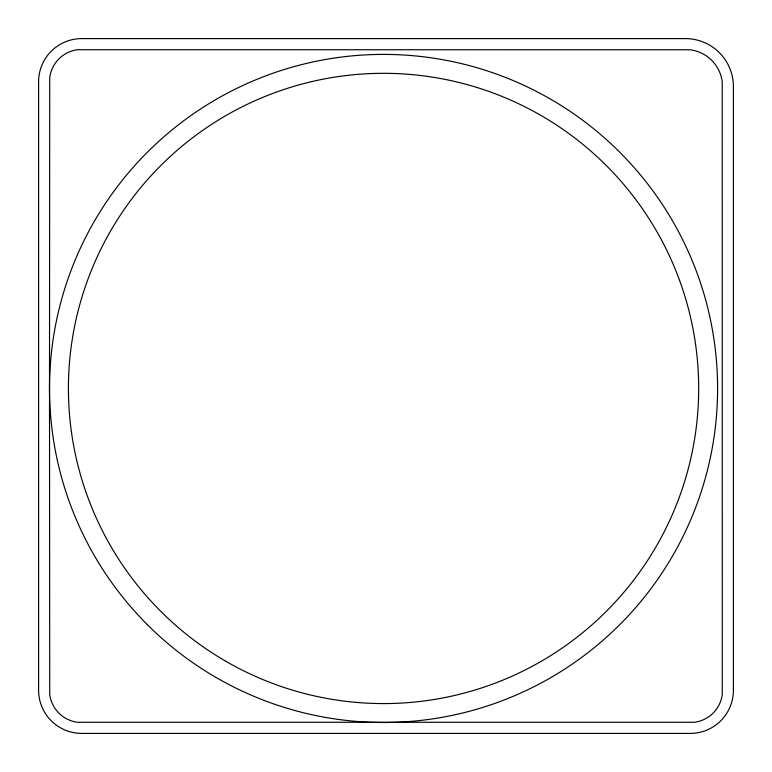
<?xml version="1.0" encoding="UTF-8"?>
<svg xmlns="http://www.w3.org/2000/svg" width="772" height="772" viewBox="0 0 772 772"><rect width="100%" height="100%" fill="white"/><g stroke="black" fill="none" stroke-linecap="round" stroke-linejoin="round"><path stroke-width="1.16" d="M49.504 388.451L49.726 694.51A32.26 32.26 0 0 0 77.489 722.274L694.51 722.274A32.26 32.26 0 0 0 722.274 694.51L722.235 81.755A37.152 37.152 0 0 0 690.245 49.765L77.489 49.726A32.26 32.26 0 0 0 49.726 77.489L49.504 388.451M685.401 38.6L81.707 38.6A43.107 43.107 0 0 0 38.6 81.707L38.6 690.293A43.107 43.107 0 0 0 81.707 733.4L690.293 733.4A43.107 43.107 0 0 0 733.4 690.293L733.4 86.599A47.999 47.999 0 0 0 685.401 38.6M225.984 661.363A315.13 315.13 0 0 0 698.679 388.451A315.13 315.13 0 0 0 225.984 115.539A315.13 315.13 0 0 0 225.984 661.363M147.346 624.654A334.044 334.044 0 0 0 706.216 474.905A334.044 334.044 0 0 0 297.095 65.784A334.044 334.044 0 0 0 147.346 624.654"/></g></svg>
